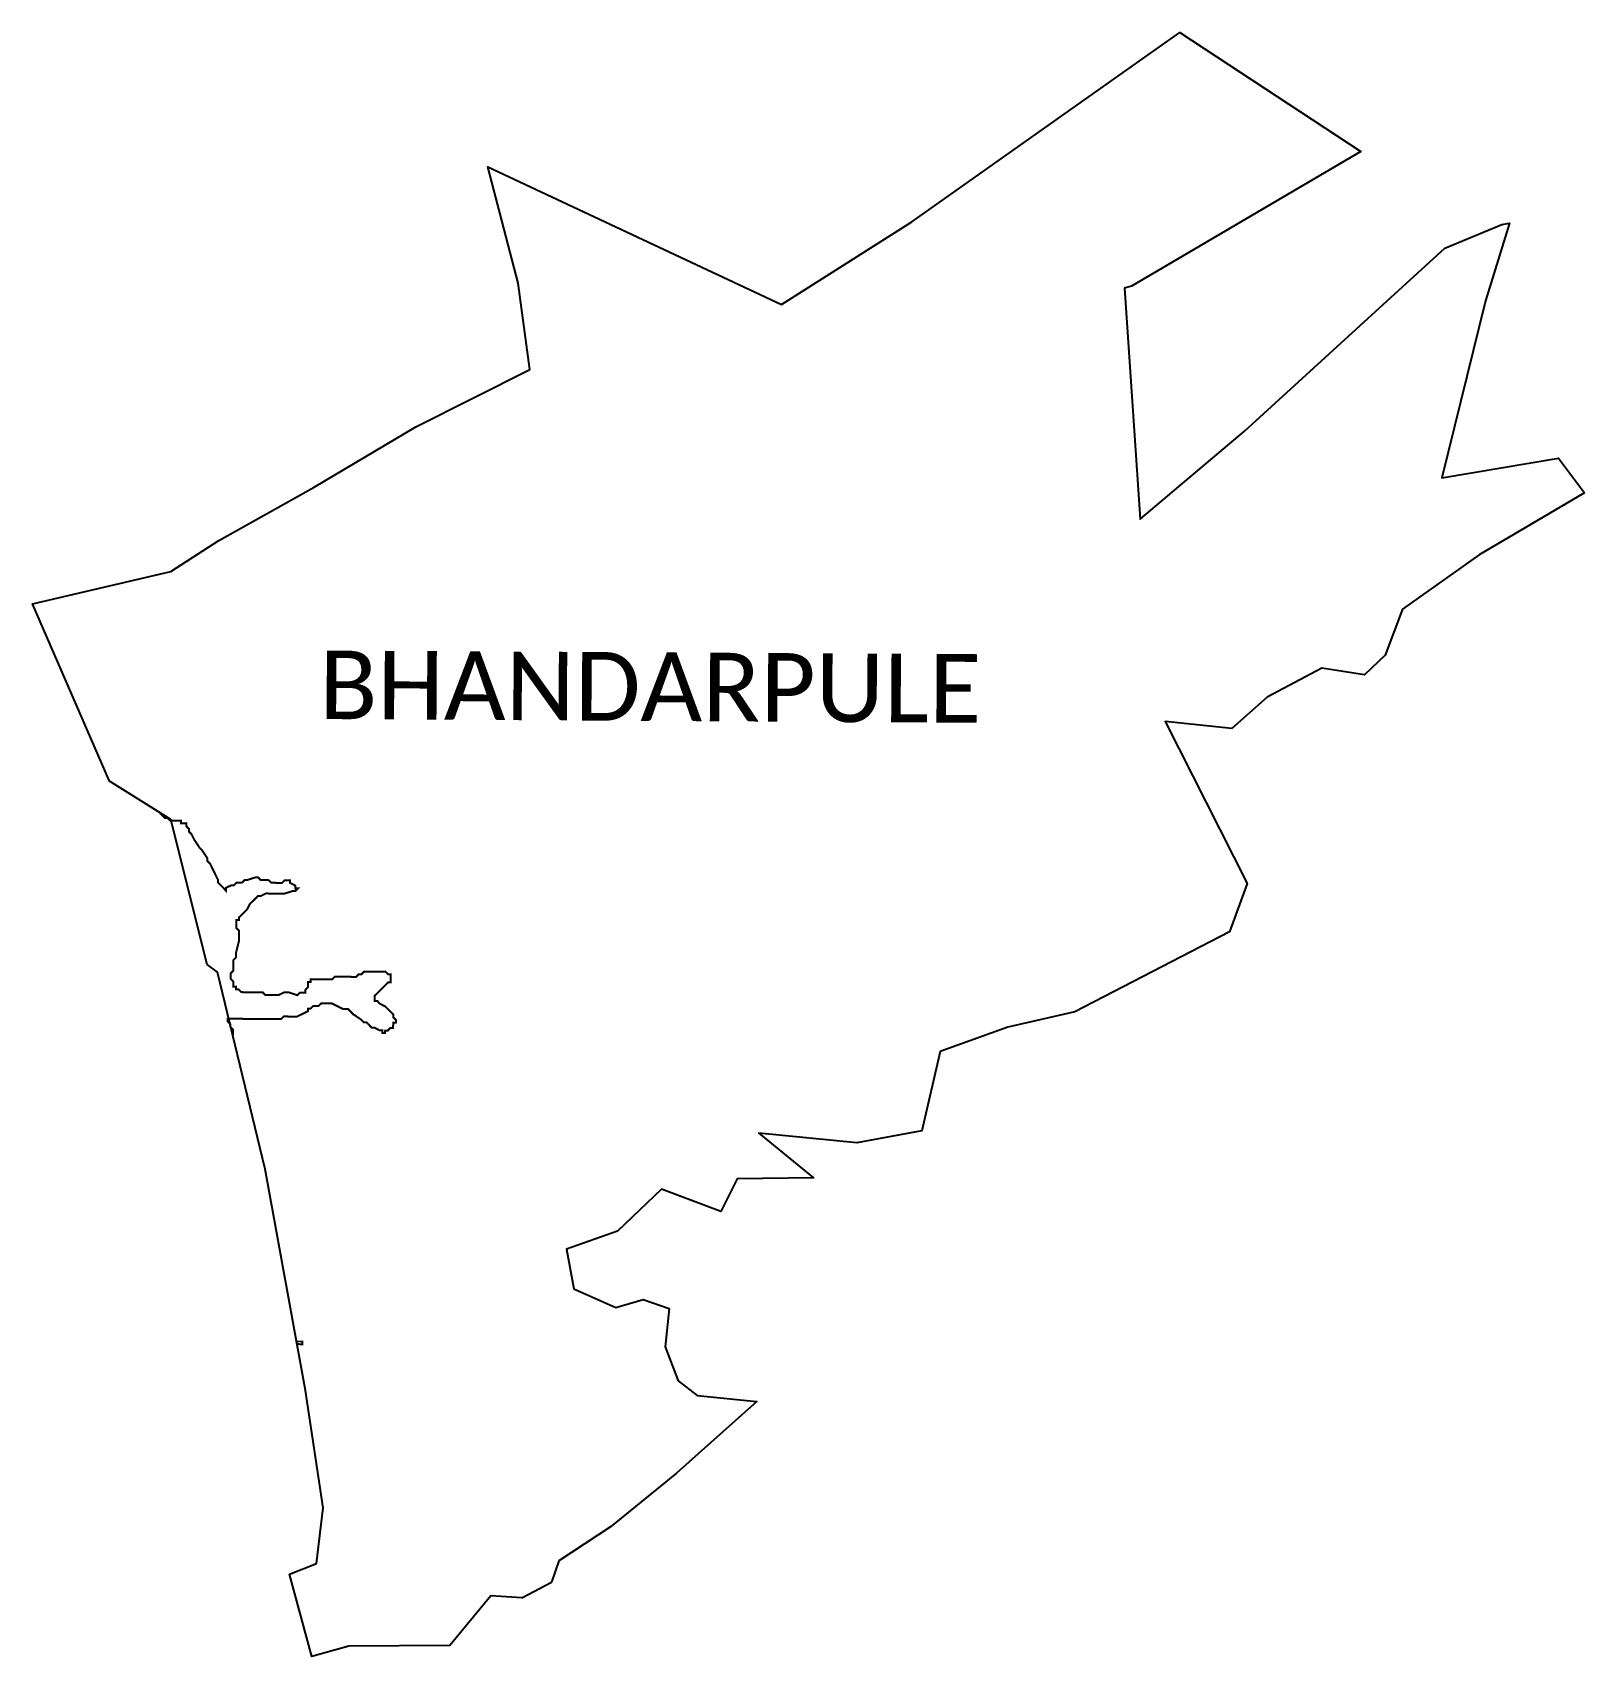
# Model space of a CAD drawing. Header units: metres. Extents: x 315824 to 318180, y 1893395 to 1895858.
import ezdxf

# ---------------------------------------------------------------- set-up
doc = ezdxf.new("R2010")
doc.units = ezdxf.units.M
for name, color, linetype in [('HAZARDS LINE', 1, 'Continuous'), ('village', 3, 'Continuous'), ('VILLAGE NAME', 250, 'Continuous')]:
    doc.layers.add(name, color=color, linetype=linetype)
doc.styles.get("Standard").update_dxf_attribs({"font": 'simplex.shx'})

msp = doc.modelspace()

# ---------------------------------------------------------------- linework, layer by layer
at = {"color": 3, "true_color": 0x00ff00, "flags": 128}
msp.add_lwpolyline([(316567.3, 1893483.6), (316611.9, 1893507.6)], dxfattribs=at)
at = {"layer": 'HAZARDS LINE', "lineweight": 18}
for points in [[(316128.7, 1894336.9, 3.04, 3.04, 0), (316128.7, 1894345.9, 3.04, 3.04, 0), (316124.7, 1894350, 3.04, 3.04, 0), (316124.7, 1894354, 3.04, 3.04, 0), (316120.7, 1894358.1, 3.04, 3.04, 0), (316120.7, 1894362.2, 3.04, 3.04, 0), (316201.8, 1894361.6, 3.04, 3.04, 0), (316205.8, 1894365.6, 3.04, 3.04, 0), (316226.1, 1894365.5, 3.04, 3.04, 0), (316234.2, 1894369.5, 3.04, 3.04, 0), (316242.4, 1894373.5, 3.04, 3.04, 0), (316242.4, 1894377.5, 3.04, 3.04, 0), (316246.4, 1894377.5, 3.04, 3.04, 0), (316250.5, 1894381.5, 3.04, 3.04, 0), (316258.6, 1894381.5, 3.04, 3.04, 0), (316262.7, 1894385.5, 3.04, 3.04, 0), (316278.9, 1894385.4, 3.04, 3.04, 0), (316287, 1894381.3, 3.04, 3.04, 0), (316295.1, 1894377.2, 3.04, 3.04, 0), (316303.2, 1894377.1, 3.04, 3.04, 0), (316307.2, 1894373.1, 3.04, 3.04, 0), (316311.2, 1894369, 3.04, 3.04, 0), (316323.3, 1894360.8, 3.04, 3.04, 0), (316327.3, 1894356.7, 3.04, 3.04, 0), (316331.4, 1894356.7, 3.04, 3.04, 0), (316339.4, 1894348.5, 3.04, 3.04, 0), (316343.5, 1894348.5, 3.04, 3.04, 0), (316351.6, 1894344.4, 3.04, 3.04, 0), (316355.6, 1894344.4, 3.04, 3.04, 0), (316355.6, 1894340.3, 3.04, 3.04, 0), (316359.6, 1894340.3, 3.04, 3.04, 0), (316359.7, 1894344.3, 3.04, 3.04, 0), (316363.7, 1894344.3, 3.04, 3.04, 0), (316367.8, 1894348.3, 3.04, 3.04, 0), (316371.8, 1894348.3, 3.04, 3.04, 0), (316371.9, 1894356.4, 3.04, 3.04, 0), (316375.9, 1894356.4, 3.04, 3.04, 0), (316376, 1894360.4, 3.04, 3.04, 0), (316371.9, 1894364.5, 3.04, 3.04, 0), (316372, 1894368.6, 3.04, 3.04, 0), (316368, 1894372.6, 3.04, 3.04, 0), (316363.9, 1894376.7, 3.04, 3.04, 0), (316359.9, 1894380.8, 3.04, 3.04, 0), (316351.8, 1894384.9, 3.04, 3.04, 0), (316347.8, 1894389, 3.04, 3.04, 0), (316343.8, 1894389, 3.04, 3.04, 0), (316343.8, 1894397.1, 3.04, 3.04, 0), (316347.9, 1894401.1, 3.04, 3.04, 0), (316356, 1894409.2, 3.04, 3.04, 0), (316360.1, 1894413.2, 3.04, 3.04, 0), (316364.2, 1894417.2, 3.04, 3.04, 0), (316368.3, 1894417.2, 3.04, 3.04, 0), (316368.3, 1894429.4, 3.04, 3.04, 0), (316364.3, 1894429.4, 3.04, 3.04, 0), (316360.3, 1894433.5, 3.04, 3.04, 0), (316327.8, 1894433.7, 3.04, 3.04, 0), (316323.8, 1894429.7, 3.04, 3.04, 0), (316319.7, 1894429.7, 3.04, 3.04, 0), (316315.6, 1894425.7, 3.04, 3.04, 0), (316283.2, 1894425.9, 3.04, 3.04, 0), (316279.2, 1894421.9, 3.04, 3.04, 0), (316246.7, 1894422.1, 3.04, 3.04, 0), (316246.7, 1894418, 3.04, 3.04, 0), (316242.7, 1894418.1, 3.04, 3.04, 0), (316242.6, 1894410, 3.04, 3.04, 0), (316238.5, 1894405.9, 3.04, 3.04, 0), (316238.5, 1894401.9, 3.04, 3.04, 0), (316230.4, 1894401.9, 3.04, 3.04, 0), (316226.3, 1894397.9, 3.04, 3.04, 0), (316214.2, 1894402, 3.04, 3.04, 0), (316206.1, 1894402.1, 3.04, 3.04, 0), (316198, 1894398.1, 3.04, 3.04, 0), (316177.7, 1894398.2, 3.04, 3.04, 0), (316173.7, 1894402.3, 3.04, 3.04, 0), (316141.3, 1894402.5, 3.04, 3.04, 0), (316137.2, 1894406.6, 3.04, 3.04, 0), (316133.2, 1894406.6, 3.04, 3.04, 0), (316133.2, 1894410.7, 3.04, 3.04, 0), (316129.2, 1894410.7, 3.04, 3.04, 0), (316129.2, 1894418.8, 3.04, 3.04, 0), (316125.2, 1894422.9, 3.04, 3.04, 0), (316125.3, 1894431, 3.04, 3.04, 0), (316129.3, 1894435, 3.04, 3.04, 0), (316129.4, 1894451.2, 3.04, 3.04, 0), (316133.5, 1894455.3, 3.04, 3.04, 0), (316133.6, 1894463.4, 3.04, 3.04, 0), (316137.7, 1894479.5, 3.04, 3.04, 0), (316137.8, 1894495.8, 3.04, 3.04, 0), (316133.8, 1894499.8, 3.04, 3.04, 0), (316133.9, 1894512, 3.04, 3.04, 0), (316138, 1894512, 3.04, 3.04, 0), (316138, 1894516, 3.04, 3.04, 0), (316142.1, 1894520, 3.04, 3.04, 0), (316150.2, 1894528.1, 3.04, 3.04, 0), (316154.3, 1894536.2, 3.04, 3.04, 0), (316162.5, 1894544.2, 3.04, 3.04, 0), (316166.6, 1894548.2, 3.04, 3.04, 0), (316170.6, 1894548.2, 3.04, 3.04, 0), (316178.7, 1894552.2, 3.04, 3.04, 0), (316207.1, 1894552, 3.04, 3.04, 0), (316219.3, 1894556, 3.04, 3.04, 0), (316223.3, 1894556, 3.04, 3.04, 0), (316227.4, 1894560, 3.04, 3.04, 0), (316223.4, 1894560, 3.04, 3.04, 0), (316223.4, 1894564.1, 3.04, 3.04, 0), (316215.3, 1894568.2, 3.04, 3.04, 0), (316215.3, 1894572.2, 3.04, 3.04, 0), (316207.2, 1894572.3, 3.04, 3.04, 0), (316203.2, 1894568.3, 3.04, 3.04, 0), (316187, 1894568.4, 3.04, 3.04, 0), (316182.9, 1894572.4, 3.04, 3.04, 0), (316170.8, 1894572.5, 3.04, 3.04, 0), (316166.8, 1894576.6, 3.04, 3.04, 0), (316162.7, 1894576.6, 3.04, 3.04, 0), (316150.5, 1894572.7, 3.04, 3.04, 0), (316146.5, 1894572.7, 3.04, 3.04, 0), (316142.4, 1894568.7, 3.04, 3.04, 0), (316134.3, 1894568.7, 3.04, 3.04, 0), (316130.2, 1894564.7, 3.04, 3.04, 0), (316126.2, 1894564.7, 3.04, 3.04, 0), (316118, 1894560.7, 3.04, 3.04, 0), (316118, 1894556.7, 3.04, 3.04, 0), (316114, 1894560.8, 3.04, 3.04, 0), (316110, 1894564.8, 3.04, 3.04, 0), (316105.9, 1894568.9, 3.04, 3.04, 0), (316106, 1894573, 3.04, 3.04, 0), (316102, 1894581.1, 3.04, 3.04, 0), (316094, 1894597.4, 3.04, 3.04, 0), (316089.9, 1894601.4, 3.04, 3.04, 0), (316090, 1894605.5, 3.04, 3.04, 0), (316081.9, 1894617.7, 3.04, 3.04, 0), (316077.9, 1894621.8, 3.04, 3.04, 0), (316069.9, 1894634, 3.04, 3.04, 0), (316065.9, 1894642.1, 3.04, 3.04, 0), (316061.9, 1894646.2, 3.04, 3.04, 0), (316061.9, 1894650.2, 3.04, 3.04, 0), (316057.9, 1894654.3, 3.04, 3.04, 0), (316057.9, 1894658.4, 3.04, 3.04, 0), (316049.8, 1894658.4, 3.04, 3.04, 0), (316049.8, 1894662.5, 3.04, 3.04, 0), (316033.6, 1894662.6, 3.04, 3.04, 0), (316029.6, 1894666.7, 3.04, 3.04, 0), (316025.6, 1894666.7, 3.04, 3.04, 0), (316021.5, 1894670.8, 3.04, 3.04, 0), (316017.5, 1894674.9, 3.04, 3.04, 0), (316017.4, 1894674.9, 3.04, 3.04, 0)], [(316226, 1893868.5, 3.02, 3.02, 0), (316234, 1893868.4, 3.02, 3.02, 0), (316234.1, 1893872.5, 3.02, 3.02, 0), (316226, 1893872.5, 3.02, 3.02, 0), (316225.3, 1893872.2, 3.02, 3.02, 0)]]:
    msp.add_lwpolyline(points, format="xyseb", dxfattribs=at)
at = {"layer": 'village', "color": 3, "true_color": 0x00ff00}
for points in [[(316567.3, 1893483.6, 0), (316520.2, 1893486.7, 0), (316458, 1893411.3, 0), (316304.7, 1893410.2, 0), (316248.6, 1893394.6, 0), (316214.6, 1893519.4, 0), (316255.3, 1893535.6, 0), (316265.7, 1893620, 0), (316238.8, 1893798.3, 0), (316177.8, 1894133.9, 0), (316105.4, 1894433, 0), (316089.5, 1894444.3, 0), (316034.5, 1894664.2, 0), (315941.4, 1894722.5, 0), (315824.5, 1894991.4, 0), (316034.7, 1895040.7, 0), (316107.2, 1895087.5, 0), (316252, 1895168.4, 0), (316406.3, 1895260.1, 0), (316579.1, 1895347.1, 0), (316561.5, 1895478, 0), (316515.5, 1895654.6, 0), (316961, 1895445.7, 0), (317158.9, 1895571.1, 0), (317529.9, 1895833.1, 0), (317565.7, 1895858.5, 0), (317840.4, 1895677.9, 0), (317492.4, 1895473.5, 0), (317481.7, 1895470.6, 0), (317505.2, 1895120, 0), (317663.6, 1895253.5, 0), (317968, 1895531.3, 0), (318054.1, 1895567.3, 0), (318065.9, 1895569.1, 0), (318063.4, 1895560.9, 0), (318029.4, 1895451.4, 0), (317963.1, 1895183, 0), (318140.3, 1895212.5, 0), (318179.8, 1895159.9, 0)], [(318179.8, 1895159.9, 0), (318019.7, 1895066.2, 0), (317903.6, 1894983.4, 0), (317877.4, 1894913.6, 0), (317845.9, 1894884, 0), (317780.9, 1894894.2, 0), (317698, 1894849.9, 0), (317644.7, 1894802.7, 0), (317543.6, 1894813.1, 0), (317667.9, 1894567.2, 0), (317641, 1894494.2, 0), (317406.1, 1894372.5, 0), (317304.5, 1894349.5, 0), (317201.8, 1894312.4, 0), (317174.3, 1894192.3, 0), (317075.5, 1894173.9, 0), (316926.8, 1894188.7, 0), (317009.6, 1894120.9, 0), (316894.1, 1894119.1, 0), (316868.9, 1894069.8, 0), (316778.9, 1894103.7, 0), (316712.5, 1894039.8, 0), (316634.8, 1894012.5, 0), (316645.8, 1893952.5, 0), (316709.5, 1893924.3, 0), (316751, 1893936.4, 0), (316790.7, 1893922.5, 0), (316784.7, 1893864.6, 0), (316804.3, 1893812.9, 0), (316833.2, 1893790.5, 0), (316923.5, 1893781.5, 0), (316802, 1893672.6, 0), (316701.6, 1893591.1, 0), (316623, 1893539.6, 0), (316611.9, 1893507.6, 0)]]:
    msp.add_polyline3d(points, dxfattribs=at)

# ---------------------------------------------------------------- texts
at = {"layer": 'VILLAGE NAME', "insert": (316260, 1894920.9), "char_height": 104.042, "attachment_point": 1, "rotation": 359.6762}
msp.add_mtext_dynamic_manual_height_columns('{\\fCalibri|b0|i0|c0|p34;BHANDARPULE}', width=1198.8, gutter_width=520.2, heights=[105.8], dxfattribs=at)

doc.saveas('drawing.dxf')
